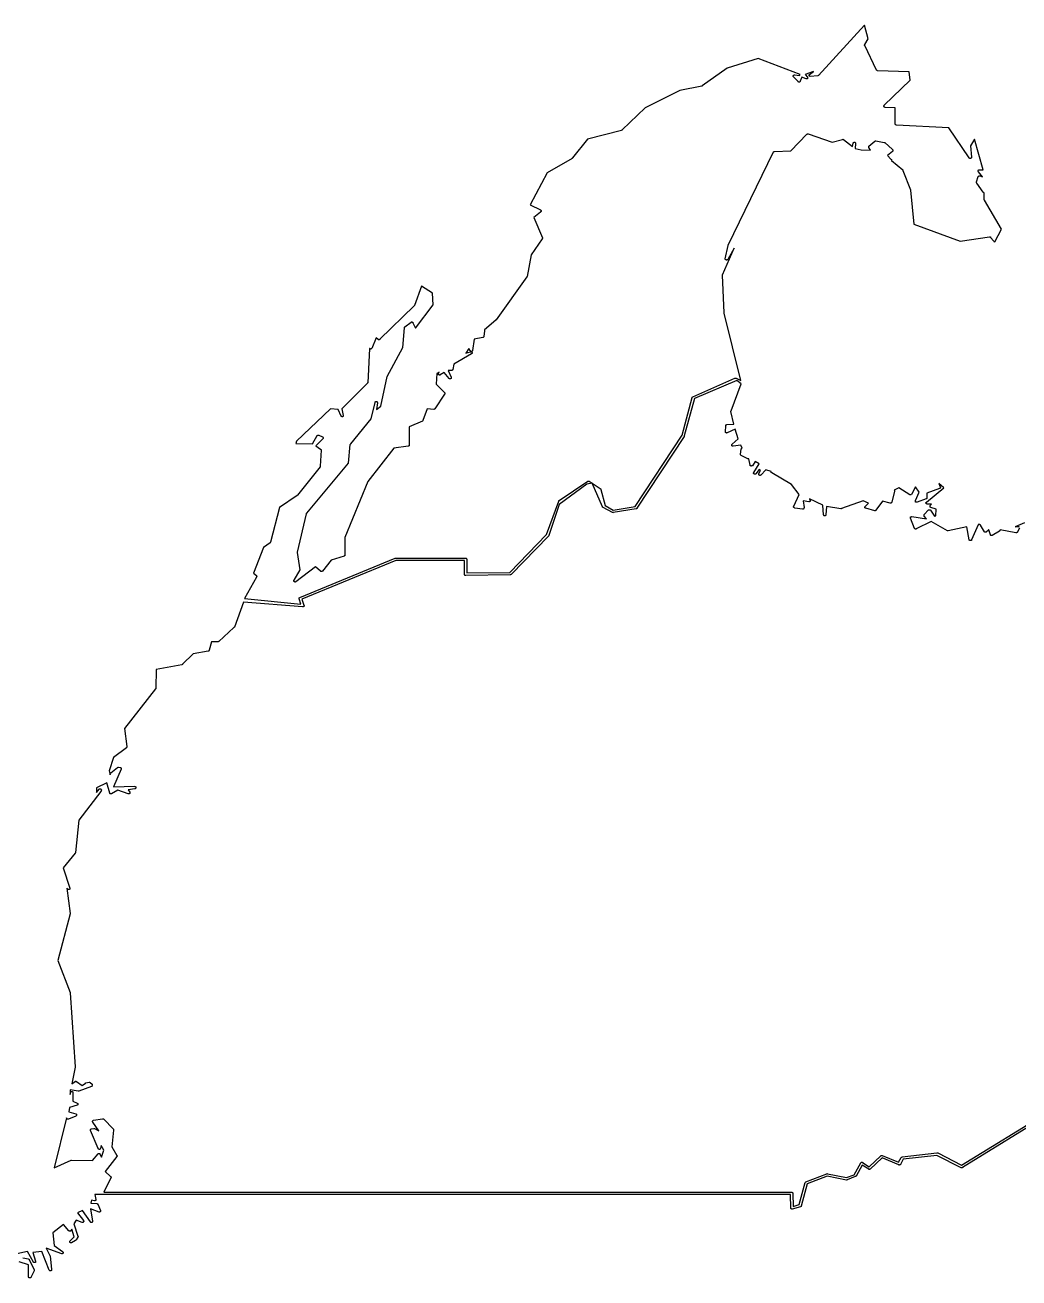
# Model space of a CAD drawing. Header units: metres. Extents: x 12 to 388, y 12 to 220.
# Drawn here: x 68.6 to 110.1, y 73.8 to 126.1 of the extents above; entities that cross this region are included whole.
import ezdxf

# ---------------------------------------------------------------- set-up
doc = ezdxf.new("R2010")
doc.units = ezdxf.units.M

msp = doc.modelspace()

# ---------------------------------------------------------------- linework, layer by layer
msp.add_lwpolyline([(86.29, 111.3), (86.29, 111.31), (86.08, 111.56), (85.92, 111.46), (85.91, 111.45), (85.9, 111.45), (85.89, 111.45), (85.88, 111.45), (85.87, 111.45), (85.87, 111.46), (85.86, 111.46), (85.86, 111.47), (85.85, 111.47), (85.85, 111.48), (85.85, 111.49), (85.84, 111.5), (85.84, 111.51), (85.85, 111.51), (85.85, 111.52), (85.85, 111.53), (85.87, 111.57), (85.78, 111.52), (85.75, 111.07), (86.1, 110.72), (86.11, 110.71), (86.11, 110.7), (86.11, 110.69), (86.11, 110.68), (86.11, 110.67), (86.11, 110.66), (86.1, 110.66), (85.69, 110.04), (85.68, 110.03), (85.67, 110.03), (85.67, 110.02), (85.66, 110.02), (85.65, 110.02), (85.37, 110.05), (85.19, 109.56), (85.19, 109.55), (85.19, 109.54), (85.18, 109.54), (85.18, 109.53), (85.17, 109.53), (84.62, 109.29), (84.62, 108.53), (84.62, 108.52), (84.62, 108.51), (84.62, 108.5), (84.61, 108.5), (84.61, 108.49), (84.6, 108.49), (84.59, 108.48), (84.58, 108.48), (83.98, 108.4), (82.89, 107.01), (81.94, 104.67), (81.93, 103.94), (81.93, 103.93), (81.93, 103.92), (81.93, 103.91), (81.92, 103.91), (81.92, 103.9), (81.91, 103.9), (81.91, 103.89), (81.9, 103.89), (81.36, 103.72), (81, 103.26), (80.99, 103.26), (80.99, 103.25), (80.98, 103.25), (80.97, 103.25), (80.96, 103.25), (80.95, 103.25), (80.94, 103.25), (80.93, 103.25), (80.92, 103.26), (80.71, 103.44), (79.89, 102.82), (79.88, 102.82), (79.87, 102.82), (79.87, 102.81), (79.86, 102.81), (79.85, 102.81), (79.85, 102.82), (79.84, 102.82), (79.83, 102.82), (79.82, 102.83), (79.82, 102.84), (79.81, 102.84), (79.81, 102.85), (79.81, 102.86), (79.81, 102.87), (79.81, 102.88), (79.81, 102.89), (79.82, 102.89), (80.07, 103.32), (79.96, 104.05), (79.96, 104.06), (80.33, 105.66), (80.33, 105.67), (80.33, 105.68), (80.34, 105.68), (82.09, 107.77), (82.16, 108.55), (82.17, 108.55), (82.17, 108.56), (82.17, 108.57), (82.18, 108.58), (83.03, 109.62), (83.2, 110.31), (83.2, 110.32), (83.2, 110.33), (83.21, 110.33), (83.21, 110.34), (83.22, 110.34), (83.22, 110.35), (83.23, 110.35), (83.24, 110.35), (83.25, 110.35), (83.26, 110.35), (83.27, 110.35), (83.28, 110.34), (83.29, 110.33), (83.29, 110.32), (83.3, 110.31), (83.3, 110.3), (83.3, 110.29), (83.25, 110.01), (83.44, 110.16), (83.7, 111.39), (83.7, 111.4), (84.35, 112.6), (84.42, 113.43), (84.42, 113.44), (84.43, 113.44), (84.43, 113.45), (84.43, 113.46), (84.44, 113.46), (84.44, 113.47), (84.7, 113.66), (84.71, 113.66), (84.72, 113.67), (84.73, 113.67), (84.74, 113.67), (84.75, 113.67), (84.75, 113.66), (84.76, 113.66), (84.77, 113.66), (84.77, 113.65), (84.78, 113.65), (84.78, 113.64), (84.88, 113.41), (85.62, 114.38), (85.59, 114.87), (85.14, 115.17), (84.84, 114.36), (84.83, 114.36), (84.83, 114.35), (84.83, 114.34), (83.39, 112.95), (83.39, 112.94), (83.38, 112.94), (83.38, 112.93), (83.37, 112.93), (83.36, 112.93), (83.35, 112.93), (83.34, 112.93), (83.33, 112.94), (83.24, 113.01), (83.06, 112.57), (83.05, 112.57), (83.05, 112.56), (83.04, 112.55), (83.03, 112.55), (83.02, 112.54), (83.01, 112.54), (83, 112.54), (83, 112.55), (82.99, 112.55), (82.98, 112.55), (82.98, 112.56), (82.97, 112.56), (82.89, 111.13), (82.88, 111.13), (82.88, 111.12), (82.88, 111.11), (82.87, 111.11), (82.87, 111.1), (81.81, 110.05), (81.87, 109.77), (81.88, 109.77), (81.88, 109.76), (81.87, 109.75), (81.87, 109.74), (81.87, 109.73), (81.86, 109.73), (81.86, 109.72), (81.85, 109.72), (81.84, 109.71), (81.83, 109.71), (81.82, 109.71), (81.81, 109.71), (81.81, 109.72), (81.8, 109.72), (81.79, 109.72), (81.79, 109.73), (81.78, 109.73), (81.78, 109.74), (81.66, 110.01), (81.33, 110.04), (79.91, 108.69), (79.89, 108.6), (80.58, 108.58), (80.78, 108.93), (80.79, 108.93), (80.79, 108.94), (80.8, 108.94), (80.8, 108.95), (80.81, 108.95), (80.82, 108.95), (80.83, 108.95), (80.84, 108.95), (80.85, 108.95), (81, 108.87), (81.01, 108.87), (81.02, 108.87), (81.02, 108.86), (81.02, 108.85), (81.03, 108.85), (81.03, 108.84), (81.03, 108.83), (81.03, 108.82), (81.03, 108.81), (81.03, 108.8), (81.02, 108.8), (81.02, 108.79), (80.72, 108.5), (80.92, 108.36), (80.93, 108.35), (80.94, 108.34), (80.94, 108.33), (80.94, 108.32), (80.91, 107.65), (80.91, 107.64), (80.91, 107.63), (80.9, 107.62), (79.96, 106.44), (79.95, 106.43), (79.2, 105.92), (78.83, 104.48), (78.83, 104.47), (78.82, 104.47), (78.82, 104.46), (78.81, 104.45), (78.54, 104.25), (78.12, 103.18), (78.24, 103.08), (78.25, 103.07), (78.25, 103.06), (78.25, 103.05), (78.26, 103.05), (78.26, 103.04), (78.25, 103.03), (78.25, 103.02), (77.75, 102.12), (80.1, 101.88), (80.03, 102.11), (80.03, 102.12), (80.02, 102.12), (80.02, 102.13), (80.03, 102.13), (80.03, 102.14), (80.03, 102.15), (80.04, 102.15), (80.04, 102.16), (80.05, 102.16), (80.05, 102.17), (80.06, 102.17), (84.04, 103.81), (84.05, 103.81), (84.06, 103.81), (86.98, 103.81), (86.99, 103.81), (87, 103.81), (87.01, 103.8), (87.02, 103.79), (87.02, 103.78), (87.02, 103.77), (87.03, 103.77), (87.03, 103.76), (87.03, 103.19), (88.82, 103.21), (90.36, 104.79), (90.87, 106.19), (90.87, 106.2), (90.87, 106.21), (90.88, 106.21), (90.89, 106.22), (92.08, 107.03), (92.09, 107.03), (92.1, 107.03), (92.11, 107.03), (92.12, 107.03), (92.13, 107.03), (92.14, 107.03), (92.26, 106.94), (92.6, 106.71), (92.61, 106.71), (92.61, 106.7), (92.61, 106.69), (92.62, 106.69), (92.62, 106.68), (92.8, 106), (93.14, 105.81), (94.06, 105.96), (96.02, 108.94), (96.44, 110.52), (96.44, 110.53), (96.45, 110.53), (96.45, 110.54), (96.46, 110.54), (96.46, 110.55), (96.47, 110.55), (98.22, 111.32), (98.23, 111.32), (98.24, 111.32), (98.25, 111.32), (98.26, 111.32), (98.27, 111.32), (98.47, 111.22), (97.78, 114.04), (97.78, 114.05), (97.71, 115.62), (97.71, 115.63), (97.71, 115.64), (98.19, 116.75), (97.92, 116.28), (97.91, 116.27), (97.9, 116.26), (97.89, 116.26), (97.88, 116.25), (97.87, 116.25), (97.86, 116.25), (97.86, 116.26), (97.85, 116.26), (97.84, 116.26), (97.84, 116.27), (97.83, 116.27), (97.83, 116.28), (97.83, 116.29), (97.82, 116.29), (97.82, 116.3), (97.82, 116.31), (97.94, 116.87), (97.94, 116.88), (99.83, 120.77), (99.84, 120.77), (99.84, 120.78), (99.85, 120.79), (99.86, 120.79), (99.87, 120.79), (99.88, 120.79), (100.56, 120.82), (101.23, 121.52), (101.24, 121.52), (101.25, 121.53), (101.26, 121.53), (101.27, 121.53), (101.28, 121.53), (102.29, 121.18), (102.72, 121.29), (102.73, 121.3), (102.74, 121.29), (102.75, 121.29), (102.76, 121.29), (103.13, 121), (103.16, 121.14), (103.16, 121.15), (103.17, 121.15), (103.17, 121.16), (103.18, 121.17), (103.19, 121.17), (103.19, 121.18), (103.2, 121.18), (103.21, 121.18), (103.22, 121.18), (103.23, 121.18), (103.24, 121.17), (103.25, 121.16), (103.26, 121.15), (103.26, 121.14), (103.26, 121.13), (103.26, 121.12), (103.24, 120.92), (103.5, 120.86), (103.88, 120.84), (103.81, 120.95), (103.81, 120.96), (103.81, 120.97), (103.81, 120.98), (103.81, 120.99), (103.81, 121), (103.82, 121.01), (104.07, 121.22), (104.08, 121.22), (104.08, 121.23), (104.09, 121.23), (104.1, 121.23), (104.11, 121.23), (104.46, 121.17), (104.47, 121.17), (104.47, 121.16), (104.48, 121.16), (104.8, 120.87), (104.81, 120.86), (104.81, 120.85), (104.81, 120.84), (104.82, 120.84), (104.82, 120.83), (104.81, 120.82), (104.81, 120.81), (104.8, 120.8), (104.8, 120.79), (104.6, 120.62), (104.74, 120.47), (104.75, 120.47), (104.75, 120.46), (104.76, 120.45), (104.76, 120.44), (104.76, 120.43), (104.76, 120.42), (105.23, 120.02), (105.23, 120.01), (105.24, 120.01), (105.24, 120), (105.55, 119.19), (105.55, 119.18), (105.7, 117.75), (107.63, 117.04), (108.86, 117.22), (108.87, 117.22), (108.88, 117.22), (108.89, 117.22), (108.89, 117.21), (108.9, 117.21), (108.9, 117.2), (109.03, 117.04), (109.03, 117.03), (109.04, 117.03), (109.08, 117.02), (109.35, 117.54), (108.64, 118.76), (108.63, 118.77), (108.63, 118.78), (108.63, 119.07), (108.62, 119.07), (108.61, 119.07), (108.6, 119.08), (108.59, 119.09), (108.32, 119.47), (108.32, 119.48), (108.31, 119.48), (108.31, 119.49), (108.31, 119.5), (108.31, 119.51), (108.31, 119.52), (108.38, 119.74), (108.39, 119.74), (108.39, 119.75), (108.4, 119.76), (108.41, 119.76), (108.41, 119.77), (108.42, 119.77), (108.43, 119.77), (108.44, 119.77), (108.45, 119.77), (108.56, 119.73), (108.39, 119.94), (108.39, 119.95), (108.38, 119.95), (108.38, 119.96), (108.38, 119.97), (108.38, 119.98), (108.38, 119.99), (108.38, 120), (108.39, 120), (108.39, 120.01), (108.4, 120.02), (108.41, 120.02), (108.42, 120.02), (108.43, 120.03), (108.59, 120.02), (108.23, 121.31), (108.06, 121.03), (108.1, 120.55), (108.1, 120.54), (108.1, 120.53), (108.09, 120.52), (108.09, 120.51), (108.08, 120.51), (108.08, 120.5), (108.07, 120.5), (108.06, 120.5), (108.05, 120.5), (108.04, 120.5), (108.03, 120.5), (108.02, 120.5), (108.02, 120.51), (108.01, 120.51), (108.01, 120.52), (107.15, 121.78), (104.97, 121.89), (104.96, 121.89), (104.95, 121.89), (104.94, 121.9), (104.93, 121.91), (104.93, 121.92), (104.92, 121.93), (104.92, 121.94), (104.91, 122.62), (104.49, 122.63), (104.48, 122.63), (104.48, 122.64), (104.47, 122.64), (104.46, 122.64), (104.46, 122.65), (104.45, 122.65), (104.45, 122.66), (104.45, 122.67), (104.44, 122.67), (104.44, 122.68), (104.44, 122.69), (104.45, 122.7), (104.45, 122.71), (104.46, 122.72), (105.54, 123.77), (105.5, 124.11), (104.18, 124.16), (104.17, 124.16), (104.16, 124.17), (104.15, 124.17), (104.15, 124.18), (104.14, 124.18), (104.14, 124.19), (103.65, 125.21), (103.64, 125.22), (103.64, 125.23), (103.64, 125.24), (103.64, 125.25), (103.65, 125.26), (103.78, 125.5), (103.63, 126.07), (101.71, 123.96), (101.7, 123.96), (101.7, 123.95), (101.69, 123.95), (101.68, 123.95), (101.37, 123.92), (101.36, 123.92), (101.35, 123.92), (101.35, 123.93), (101.34, 123.93), (101.33, 123.93), (101.33, 123.94), (101.32, 123.95), (101.32, 123.96), (101.32, 123.97), (101.32, 123.98), (101.32, 123.99), (101.32, 124), (101.33, 124), (101.33, 124.01), (101.34, 124.01), (101.51, 124.13), (101.16, 124.01), (101.25, 123.9), (101.26, 123.9), (101.26, 123.89), (101.26, 123.88), (101.27, 123.87), (101.27, 123.86), (101.26, 123.86), (101.26, 123.85), (101.26, 123.84), (101.25, 123.83), (101.24, 123.83), (101.24, 123.82), (101.23, 123.82), (101.22, 123.82), (101.21, 123.82), (101.2, 123.82), (101.02, 123.89), (100.95, 123.72), (100.95, 123.71), (100.94, 123.71), (100.94, 123.7), (100.93, 123.7), (100.92, 123.69), (100.91, 123.69), (100.9, 123.69), (100.89, 123.69), (100.88, 123.69), (100.88, 123.7), (100.87, 123.7), (100.87, 123.71), (100.67, 123.91), (100.67, 123.92), (100.66, 123.92), (100.66, 123.93), (100.66, 123.94), (100.66, 123.95), (100.66, 123.96), (100.67, 123.96), (100.67, 123.97), (100.68, 123.98), (100.69, 123.99), (100.7, 123.99), (100.71, 123.99), (100.72, 123.99), (100.92, 123.97), (100.95, 124.01), (99.2, 124.68), (97.9, 124.27), (96.86, 123.53), (96.85, 123.52), (96.84, 123.52), (95.92, 123.34), (94.48, 122.61), (93.51, 121.69), (93.51, 121.68), (93.5, 121.68), (93.49, 121.68), (93.49, 121.67), (92.07, 121.3), (91.44, 120.52), (91.43, 120.51), (91.42, 120.5), (90.38, 119.9), (89.67, 118.56), (90.1, 118.35), (90.11, 118.35), (90.11, 118.34), (90.12, 118.34), (90.12, 118.33), (90.12, 118.32), (90.13, 118.32), (90.13, 118.31), (90.13, 118.3), (90.13, 118.29), (90.12, 118.28), (90.12, 118.27), (90.11, 118.27), (90.11, 118.26), (89.83, 118.04), (90.19, 117.19), (90.19, 117.18), (90.19, 117.17), (90.19, 117.16), (90.19, 117.15), (90.18, 117.14), (89.72, 116.47), (89.55, 115.57), (89.54, 115.56), (89.54, 115.55), (88.25, 113.76), (88.24, 113.76), (88.24, 113.75), (87.76, 113.34), (87.77, 113.33), (87.77, 113.32), (87.77, 113.31), (87.77, 113.3), (87.74, 113.06), (87.74, 113.05), (87.73, 113.04), (87.73, 113.03), (87.72, 113.03), (87.71, 113.02), (87.7, 113.02), (87.34, 112.95), (87.26, 112.48), (87.26, 112.47), (87.26, 112.46), (87.25, 112.45), (87.24, 112.44), (87.23, 112.44), (87.22, 112.44), (87.21, 112.44), (87.2, 112.44), (87.19, 112.44), (87.19, 112.45), (87.18, 112.45), (87.18, 112.46), (87.17, 112.46), (87.11, 112.57), (86.98, 112.37), (87.18, 112.43), (87.19, 112.43), (87.2, 112.43), (87.21, 112.43), (87.22, 112.43), (87.22, 112.42), (87.23, 112.42), (87.24, 112.41), (87.24, 112.4), (87.25, 112.39), (87.25, 112.38), (87.25, 112.37), (87.24, 112.37), (87.24, 112.36), (87.24, 112.35), (87.23, 112.35), (87.23, 112.34), (87.22, 112.34), (86.48, 111.91), (86.45, 111.69), (86.44, 111.68), (86.44, 111.67), (86.43, 111.66), (86.42, 111.66), (86.42, 111.65), (86.41, 111.65), (86.4, 111.65), (86.25, 111.65), (86.37, 111.36), (86.37, 111.35), (86.37, 111.34), (86.37, 111.33), (86.37, 111.32), (86.37, 111.31), (86.36, 111.31), (86.36, 111.3), (86.35, 111.3), (86.34, 111.29), (86.33, 111.29), (86.32, 111.29), (86.31, 111.29), (86.3, 111.3), (86.29, 111.3)], close=True)
for points in [[(110.1, 105.06), (110.01, 104.88), (110, 104.88), (110, 104.87), (109.99, 104.87), (109.99, 104.86), (109.98, 104.86), (109.97, 104.86), (109.96, 104.86), (109.95, 104.86), (109.3, 104.99), (109.3, 104.98), (109.29, 104.97), (109.29, 104.96), (109.28, 104.95), (109.27, 104.94), (108.97, 104.76), (108.97, 104.75), (108.96, 104.75), (108.95, 104.75), (108.94, 104.75), (108.93, 104.75), (108.92, 104.75), (108.92, 104.76), (108.91, 104.76), (108.9, 104.77), (108.9, 104.78), (108.82, 104.99), (108.81, 104.99), (108.81, 104.98), (108.72, 104.9), (108.71, 104.9), (108.71, 104.89), (108.7, 104.89), (108.69, 104.89), (108.68, 104.89), (108.67, 104.89), (108.66, 104.9), (108.65, 104.9), (108.65, 104.91), (108.64, 104.91), (108.48, 105.19), (108.44, 105.21), (108.38, 105.22), (108.38, 105.21), (108.38, 105.2), (108.1, 104.57), (108.1, 104.56), (108.1, 104.55), (108.09, 104.55), (108.08, 104.54), (108.07, 104.54), (108.06, 104.54), (108.05, 104.54), (108.04, 104.54), (108.03, 104.54), (108.03, 104.55), (108.02, 104.55), (108.02, 104.56), (108.01, 104.56), (108.01, 104.57), (108.01, 104.58), (107.91, 105.11), (107.13, 104.95), (107.12, 104.95), (107.11, 104.95), (107.1, 104.95), (106.42, 105.34), (105.79, 105.03), (105.79, 105.02), (105.78, 105.02), (105.77, 105.02), (105.76, 105.02), (105.75, 105.02), (105.75, 105.03), (105.74, 105.03), (105.73, 105.03), (105.73, 105.04), (105.72, 105.05), (105.56, 105.48), (105.55, 105.48), (105.55, 105.49), (105.55, 105.5), (105.55, 105.51), (105.56, 105.51), (105.56, 105.52), (105.56, 105.53), (105.57, 105.53), (105.57, 105.54), (105.58, 105.54), (105.59, 105.54), (105.59, 105.55), (105.6, 105.55), (105.61, 105.55), (106.22, 105.45), (106.13, 105.56), (106.12, 105.57), (106.12, 105.58), (106.12, 105.59), (106.12, 105.6), (106.12, 105.61), (106.12, 105.62), (106.13, 105.62), (106.13, 105.63), (106.31, 105.82), (106.32, 105.82), (106.33, 105.82), (106.33, 105.83), (106.34, 105.83), (106.35, 105.83), (106.36, 105.83), (106.37, 105.83), (106.37, 105.82), (106.38, 105.82), (106.39, 105.82), (106.39, 105.81), (106.56, 105.56), (106.61, 105.58), (106.63, 105.86), (106.4, 105.93), (106.39, 105.93), (106.39, 105.94), (106.38, 105.94), (106.38, 105.95), (106.37, 105.95), (106.37, 105.96), (106.37, 105.97), (106.37, 105.98), (106.37, 105.99), (106.37, 106), (106.38, 106), (106.38, 106.01), (106.43, 106.06), (106.25, 106.06), (106.24, 106.06), (106.24, 106.07), (106.23, 106.07), (106.22, 106.08), (106.21, 106.09), (106.21, 106.1), (106.2, 106.1), (106.2, 106.11), (106.2, 106.12), (106.21, 106.13), (106.21, 106.14), (106.22, 106.15), (106.95, 106.75), (106.74, 106.92), (106.8, 106.79), (106.8, 106.78), (106.81, 106.77), (106.81, 106.76), (106.8, 106.75), (106.8, 106.74), (106.79, 106.73), (106.78, 106.72), (106.77, 106.72), (106.24, 106.52), (106.24, 106.33), (106.24, 106.32), (106.24, 106.31), (106.23, 106.31), (106.23, 106.3), (106.22, 106.29), (106.21, 106.29), (105.83, 106.14), (105.82, 106.14), (105.81, 106.14), (105.8, 106.14), (105.79, 106.14), (105.79, 106.15), (105.78, 106.15), (105.77, 106.15), (105.77, 106.16), (105.77, 106.17), (105.76, 106.17), (105.76, 106.18), (105.76, 106.19), (105.76, 106.2), (105.76, 106.21), (105.92, 106.57), (105.77, 106.78), (105.59, 106.47), (105.58, 106.46), (105.57, 106.45), (105.56, 106.45), (105.55, 106.45), (105.54, 106.45), (105.53, 106.45), (105.52, 106.45), (105.07, 106.75), (104.87, 106.65), (104.88, 106.64), (104.88, 106.63), (104.89, 106.63), (104.89, 106.62), (104.89, 106.61), (104.89, 106.6), (104.77, 106.14), (104.76, 106.13), (104.76, 106.12), (104.75, 106.12), (104.75, 106.11), (104.74, 106.11), (104.74, 106.1), (104.73, 106.1), (104.72, 106.1), (104.71, 106.1), (104.7, 106.1), (104.39, 106.19), (104.11, 105.81), (104.1, 105.8), (104.09, 105.8), (104.09, 105.79), (104.08, 105.79), (104.07, 105.79), (104.06, 105.79), (103.69, 105.89), (103.68, 105.89), (103.67, 105.89), (103.67, 105.9), (103.66, 105.9), (103.66, 105.91), (103.65, 105.91), (103.65, 105.92), (103.65, 105.93), (103.65, 105.94), (103.65, 105.95), (103.66, 105.96), (103.66, 105.97), (103.8, 106.11), (103.58, 106.2), (102.67, 105.88), (102.67, 105.87), (102.66, 105.87), (102.65, 105.87), (102.05, 105.96), (102.02, 105.62), (102.02, 105.61), (102.02, 105.6), (102.01, 105.6), (102.01, 105.59), (102, 105.59), (102, 105.58), (101.99, 105.58), (101.98, 105.58), (101.97, 105.58), (101.96, 105.58), (101.95, 105.58), (101.94, 105.59), (101.93, 105.6), (101.93, 105.61), (101.93, 105.62), (101.92, 105.62), (101.9, 106.02), (101.34, 106.28), (101.36, 106.22), (101.36, 106.21), (101.36, 106.2), (101.36, 106.19), (101.36, 106.18), (101.35, 106.18), (101.35, 106.17), (101.34, 106.17), (101.34, 106.16), (101.33, 106.16), (101.32, 106.16), (101.31, 106.16), (101.07, 106.2), (101.11, 105.92), (101.11, 105.91), (101.1, 105.9), (101.1, 105.89), (101.1, 105.88), (101.09, 105.88), (101.09, 105.87), (101.08, 105.87), (101.08, 105.86), (101.07, 105.86), (101.06, 105.86), (101.05, 105.86), (100.72, 105.9), (100.71, 105.91), (100.7, 105.91), (100.69, 105.91), (100.69, 105.92), (100.68, 105.92), (100.68, 105.93), (100.68, 105.94), (100.67, 105.94), (100.67, 105.95), (100.67, 105.96), (100.67, 105.97), (100.68, 105.97), (100.68, 105.98), (100.91, 106.47), (100.58, 106.89), (99.76, 107.37), (99.75, 107.37), (99.75, 107.38), (99.74, 107.38), (99.74, 107.39), (99.74, 107.4), (99.73, 107.41), (99.73, 107.42), (99.73, 107.43), (99.51, 107.5), (99.31, 107.28), (99.3, 107.27), (99.29, 107.27), (99.28, 107.26), (99.27, 107.26), (99.26, 107.26), (99.25, 107.27), (99.24, 107.27), (99.23, 107.28), (99.22, 107.29), (99.22, 107.3), (99.22, 107.31), (99.22, 107.32), (99.22, 107.33), (99.29, 107.48), (99.26, 107.5), (99.24, 107.51), (99.09, 107.33), (99.09, 107.32), (99.08, 107.32), (99.08, 107.31), (99.07, 107.31), (99.06, 107.31), (99.05, 107.31), (99.04, 107.31), (99.03, 107.31), (99.03, 107.32), (99.02, 107.32), (99.02, 107.33), (99.01, 107.33), (99.01, 107.34), (99, 107.35), (99, 107.36), (99, 107.37), (99.01, 107.37), (99.01, 107.38), (99.01, 107.39), (99.24, 107.75), (99.07, 107.85), (98.95, 107.67), (98.94, 107.67), (98.94, 107.66), (98.93, 107.66), (98.92, 107.66), (98.92, 107.65), (98.91, 107.65), (98.9, 107.65), (98.89, 107.65), (98.89, 107.66), (98.88, 107.66), (98.87, 107.66), (98.87, 107.67), (98.86, 107.67), (98.86, 107.68), (98.86, 107.69), (98.8, 107.95), (98.79, 107.95), (98.78, 107.95), (98.77, 107.95), (98.76, 107.95), (98.48, 108.1), (98.47, 108.11), (98.46, 108.12), (98.46, 108.13), (98.46, 108.14), (98.46, 108.15), (98.48, 108.36), (98.49, 108.37), (98.49, 108.38), (98.5, 108.39), (98.51, 108.39), (98.51, 108.4), (98.52, 108.4), (98.47, 108.53), (98.15, 108.48), (98.14, 108.48), (98.13, 108.48), (98.12, 108.49), (98.11, 108.49), (98.11, 108.5), (98.1, 108.5), (98.1, 108.51), (98.1, 108.52), (98.09, 108.53), (98.1, 108.54), (98.1, 108.55), (98.1, 108.56), (98.11, 108.57), (98.36, 108.79), (98.23, 109.2), (97.9, 109.04), (97.89, 109.04), (97.89, 109.03), (97.88, 109.03), (97.87, 109.03), (97.87, 109.04), (97.86, 109.04), (97.85, 109.04), (97.85, 109.05), (97.84, 109.05), (97.84, 109.06), (97.83, 109.06), (97.83, 109.07), (97.83, 109.08), (97.83, 109.09), (97.84, 109.34), (97.85, 109.35), (97.85, 109.36), (97.85, 109.37), (97.86, 109.38), (97.87, 109.38), (97.87, 109.39), (97.88, 109.39), (97.89, 109.39), (98.18, 109.41), (98.05, 109.93), (98.05, 109.94), (98.05, 109.95), (98.06, 109.96), (98.49, 111.09), (98.3, 111.23), (96.53, 110.47), (96.11, 108.91), (96.11, 108.9), (96.1, 108.89), (94.13, 105.89), (94.13, 105.88), (94.12, 105.88), (94.12, 105.87), (94.11, 105.87), (94.1, 105.87), (93.14, 105.71), (93.13, 105.7), (93.13, 105.71), (93.12, 105.71), (93.11, 105.71), (92.72, 105.93), (92.71, 105.93), (92.71, 105.94), (92.7, 105.94), (92.7, 105.95), (92.26, 106.94), (92.04, 106.9), (90.88, 106.05), (90.45, 104.75), (90.45, 104.74), (90.44, 104.73), (88.88, 103.13), (88.87, 103.12), (88.86, 103.12), (88.86, 103.11), (88.85, 103.11), (88.84, 103.11), (86.98, 103.08), (86.97, 103.09), (86.96, 103.09), (86.95, 103.09), (86.94, 103.1), (86.93, 103.11), (86.93, 103.12), (86.93, 103.13), (86.93, 103.71), (84.07, 103.71), (80.14, 102.09), (80.22, 101.84), (80.23, 101.83), (80.23, 101.82), (80.23, 101.81), (80.22, 101.8), (80.22, 101.79), (80.21, 101.79), (80.21, 101.78), (80.2, 101.78), (80.19, 101.77), (80.18, 101.77), (80.17, 101.77), (77.7, 101.97), (77.32, 100.93), (77.31, 100.92), (77.31, 100.91), (77.3, 100.91), (76.67, 100.33), (76.66, 100.33), (76.66, 100.32), (76.65, 100.32), (76.64, 100.32), (76.63, 100.32), (76.36, 100.32), (76.27, 99.96), (76.27, 99.95), (76.26, 99.95), (76.26, 99.94), (76.25, 99.93), (76.24, 99.93), (76.24, 99.92), (76.23, 99.92), (75.6, 99.81), (75.16, 99.38), (75.15, 99.37), (75.14, 99.37), (75.14, 99.36), (75.13, 99.36), (74.05, 99.16), (74.04, 98.38), (74.04, 98.37), (74.04, 98.36), (74.04, 98.35), (74.03, 98.35), (72.73, 96.69), (72.83, 95.94), (72.83, 95.93), (72.83, 95.92), (72.83, 95.91), (72.82, 95.9), (72.82, 95.89), (72.81, 95.89), (72.27, 95.49), (72.09, 94.92), (72.13, 94.76), (72.14, 94.82), (72.14, 94.83), (72.14, 94.84), (72.15, 94.84), (72.15, 94.85), (72.16, 94.85), (72.44, 95.07), (72.45, 95.07), (72.46, 95.08), (72.47, 95.08), (72.48, 95.08), (72.55, 95.07), (72.56, 95.06), (72.57, 95.06), (72.58, 95.06), (72.58, 95.05), (72.59, 95.04), (72.59, 95.03), (72.59, 95.02), (72.59, 95.01), (72.59, 95), (72.27, 94.26), (73.16, 94.28), (73.17, 94.28), (73.17, 94.27), (73.18, 94.27), (73.19, 94.27), (73.19, 94.26), (73.2, 94.26), (73.2, 94.25), (73.2, 94.24), (73.21, 94.24), (73.21, 94.23), (73.21, 94.22), (73.21, 94.21), (73.2, 94.21), (73.2, 94.2), (73.19, 94.19), (73.18, 94.18), (73.17, 94.18), (73.16, 94.18), (72.89, 94.14), (72.95, 94.04), (72.96, 94.03), (72.96, 94.02), (72.96, 94.01), (72.96, 94), (72.95, 94), (72.95, 93.99), (72.95, 93.98), (72.94, 93.98), (72.94, 93.97), (72.93, 93.97), (72.92, 93.97), (72.91, 93.97), (72.9, 93.97), (72.89, 93.97), (72.45, 94.12), (72.19, 93.96), (72.18, 93.96), (72.17, 93.96), (72.16, 93.96), (72.15, 93.96), (72.14, 93.96), (72.13, 93.97), (72.12, 93.98), (72.12, 93.99), (71.99, 94.43), (71.56, 94.21), (71.57, 94.02), (71.67, 94.16), (71.68, 94.16), (71.68, 94.17), (71.69, 94.17), (71.7, 94.17), (71.71, 94.18), (71.72, 94.18), (71.73, 94.18), (71.73, 94.17), (71.74, 94.17), (71.75, 94.16), (71.76, 94.15), (71.76, 94.14), (71.77, 94.13), (71.77, 94.12), (71.76, 94.12), (71.76, 94.08), (71.75, 94.07), (71.75, 94.06), (70.82, 92.86), (70.69, 91.52), (70.69, 91.51), (70.69, 91.5), (70.68, 91.5), (70.68, 91.49), (70.17, 90.88), (70.45, 90.03), (70.45, 90.02), (70.45, 90.01), (70.45, 90), (70.45, 89.99), (70.44, 89.98), (70.43, 89.97), (70.42, 89.97), (70.41, 89.97), (70.4, 89.97), (70.39, 89.97), (70.38, 89.97), (70.37, 89.97), (70.37, 89.98), (70.32, 90.02), (70.47, 88.97), (70.47, 88.96), (70.47, 88.95), (69.95, 87), (70.46, 85.67), (70.46, 85.66), (70.47, 85.65), (70.67, 82.56), (70.67, 82.55), (70.54, 81.85), (70.67, 81.96), (70.68, 81.97), (70.69, 81.97), (70.7, 81.97), (70.71, 81.97), (70.72, 81.97), (70.72, 81.96), (70.73, 81.96), (70.97, 81.78), (71.1, 81.89), (71.11, 81.89), (71.11, 81.9), (71.12, 81.9), (71.26, 81.92), (71.27, 81.92), (71.28, 81.92), (71.29, 81.92), (71.29, 81.91), (71.3, 81.91), (71.38, 81.84), (71.38, 81.83), (71.39, 81.83), (71.39, 81.82), (71.39, 81.81), (71.4, 81.8), (71.39, 81.79), (71.39, 81.78), (71.39, 81.77), (71.38, 81.77), (71.38, 81.76), (71.37, 81.76), (71.37, 81.75), (71.36, 81.75), (70.83, 81.55), (70.82, 81.55), (70.81, 81.55), (70.8, 81.55), (70.46, 81.6), (70.46, 81.41), (70.48, 81.5), (70.49, 81.5), (70.49, 81.51), (70.5, 81.52), (70.51, 81.53), (70.52, 81.53), (70.53, 81.53), (70.54, 81.53), (70.55, 81.53), (70.56, 81.53), (70.56, 81.52), (70.57, 81.52), (70.57, 81.51), (70.58, 81.51), (70.58, 81.5), (70.58, 81.49), (70.58, 81.48), (70.58, 81.13), (70.76, 81.05), (70.77, 81.05), (70.77, 81.04), (70.78, 81.03), (70.78, 81.02), (70.79, 81.01), (70.79, 81), (70.78, 81), (70.78, 80.99), (70.78, 80.98), (70.77, 80.98), (70.77, 80.97), (70.76, 80.97), (70.76, 80.96), (70.75, 80.96), (70.44, 80.87), (70.41, 80.69), (70.7, 80.61), (70.71, 80.6), (70.72, 80.6), (70.72, 80.59), (70.73, 80.59), (70.73, 80.58), (70.73, 80.57), (70.73, 80.56), (70.73, 80.55), (70.73, 80.54), (70.73, 80.53), (70.72, 80.53), (70.72, 80.52), (70.71, 80.52), (70.7, 80.51), (70.39, 80.38), (70.38, 80.38), (70.37, 80.38), (70.36, 80.38), (70.35, 80.38), (70.34, 80.38), (70.34, 80.39), (70.33, 80.39), (70.33, 80.4), (70.32, 80.4), (70.32, 80.41), (70.31, 80.44), (69.8, 78.35), (70.5, 78.67), (70.51, 78.67), (70.52, 78.67), (71.4, 78.65), (71.63, 78.93), (71.63, 78.94), (71.64, 78.94), (71.64, 78.95), (71.65, 78.95), (71.66, 78.95), (71.67, 78.95), (71.68, 78.95), (71.69, 78.95), (71.69, 78.94), (71.7, 78.94), (71.7, 78.93), (71.71, 78.93), (71.71, 78.92), (71.77, 78.8), (71.87, 79.08), (71.76, 79.28), (71.73, 79.16), (71.73, 79.15), (71.72, 79.14), (71.72, 79.13), (71.71, 79.13), (71.7, 79.13), (71.7, 79.12), (71.69, 79.12), (71.68, 79.12), (71.67, 79.12), (71.66, 79.13), (71.65, 79.13), (71.65, 79.14), (71.64, 79.14), (71.64, 79.15), (71.32, 79.91), (71.32, 79.92), (71.32, 79.93), (71.32, 79.94), (71.32, 79.95), (71.33, 79.96), (71.34, 79.97), (71.35, 79.97), (71.45, 79.99), (71.46, 79.99), (71.47, 79.99), (71.48, 79.99), (71.66, 79.89), (71.41, 80.26), (71.4, 80.27), (71.4, 80.28), (71.4, 80.29), (71.4, 80.3), (71.41, 80.31), (71.41, 80.32), (71.42, 80.32), (71.42, 80.33), (71.43, 80.33), (71.44, 80.34), (71.81, 80.4), (71.82, 80.4), (71.83, 80.4), (71.84, 80.4), (71.85, 80.4), (71.85, 80.4), (71.85, 80.39), (71.86, 80.39), (72.27, 79.96), (72.28, 79.95), (72.28, 79.94), (72.28, 79.93), (72.28, 79.92), (72.21, 79.23), (72.42, 78.87), (72.43, 78.86), (72.43, 78.85), (72.43, 78.84), (72.42, 78.83), (72.42, 78.82), (71.93, 78.2), (72.15, 77.99), (72.16, 77.98), (72.16, 77.97), (72.17, 77.97), (72.17, 77.96), (72.17, 77.95), (72.17, 77.94), (72.16, 77.93), (71.87, 77.33), (100.59, 77.33), (100.6, 77.33), (100.61, 77.33), (100.62, 77.33), (100.62, 77.32), (100.63, 77.32), (100.63, 77.31), (100.64, 77.31), (100.64, 77.3), (100.64, 77.29), (100.64, 77.28), (100.66, 76.73), (100.9, 76.81), (101.15, 77.73), (101.16, 77.73), (101.16, 77.74), (101.17, 77.75), (101.18, 77.76), (102.06, 78.1), (102.07, 78.11), (102.08, 78.11), (102.09, 78.1), (102.88, 77.94), (103.2, 78.06), (103.48, 78.56), (103.49, 78.57), (103.5, 78.57), (103.5, 78.58), (103.51, 78.58), (103.52, 78.58), (103.53, 78.58), (103.54, 78.58), (103.55, 78.58), (103.55, 78.57), (103.83, 78.39), (104.32, 78.85), (104.33, 78.86), (104.34, 78.86), (104.35, 78.86), (104.36, 78.86), (104.37, 78.86), (105.06, 78.58), (105.17, 78.78), (105.18, 78.79), (105.19, 78.8), (105.2, 78.8), (105.21, 78.8), (105.21, 78.81), (106.66, 78.97), (106.67, 78.97), (106.68, 78.97), (106.69, 78.97), (107.69, 78.46), (111.31, 80.69)], [(110.31, 105.29), (109.93, 105.12), (110.05, 105.13), (110.06, 105.13), (110.07, 105.13), (110.08, 105.13), (110.08, 105.12), (110.09, 105.12)], [(111.38, 80.62), (107.72, 78.36), (107.72, 78.35), (107.71, 78.35), (107.7, 78.35), (107.69, 78.35), (107.68, 78.35), (107.67, 78.35), (106.66, 78.87), (105.25, 78.71), (105.13, 78.49), (105.13, 78.48), (105.12, 78.48), (105.12, 78.47), (105.11, 78.47), (105.1, 78.47), (105.1, 78.46), (105.09, 78.46), (105.08, 78.46), (105.07, 78.46), (105.07, 78.47), (104.37, 78.76), (103.87, 78.29), (103.86, 78.29), (103.85, 78.28), (103.84, 78.28), (103.83, 78.28), (103.82, 78.28), (103.81, 78.29), (103.54, 78.46), (103.28, 78), (103.27, 78), (103.27, 77.99), (103.26, 77.98), (103.25, 77.98), (102.91, 77.85), (102.9, 77.84), (102.89, 77.84), (102.88, 77.84), (102.08, 78), (101.24, 77.68), (100.99, 76.75), (100.99, 76.74), (100.98, 76.73), (100.97, 76.72), (100.96, 76.72), (100.62, 76.62), (100.61, 76.62), (100.6, 76.62), (100.59, 76.62), (100.58, 76.62), (100.58, 76.63), (100.57, 76.63), (100.57, 76.64), (100.56, 76.65), (100.56, 76.66), (100.54, 77.23), (71.5, 77.23), (71.54, 77.03), (71.54, 77.02), (71.54, 77.01), (71.54, 77), (71.53, 77), (71.53, 76.99), (71.52, 76.98), (71.51, 76.98), (71.5, 76.97), (71.49, 76.97), (71.48, 76.97), (71.35, 77), (71.33, 76.87), (71.58, 76.86), (71.59, 76.86), (71.59, 76.85), (71.6, 76.85), (71.61, 76.85), (71.61, 76.84), (71.62, 76.84), (71.62, 76.83), (71.73, 76.57), (71.73, 76.56), (71.73, 76.55), (71.73, 76.54), (71.73, 76.53), (71.73, 76.52), (71.72, 76.52), (71.72, 76.51), (71.71, 76.51), (71.71, 76.5), (71.7, 76.5), (71.69, 76.5), (71.68, 76.5), (71.67, 76.5), (71.32, 76.64), (71.4, 76.12), (71.4, 76.11), (71.4, 76.1), (71.4, 76.09), (71.39, 76.08), (71.38, 76.07), (71.37, 76.07), (71.36, 76.07), (71.36, 76.06), (71.35, 76.06), (71.35, 76.07), (71.34, 76.07), (71.33, 76.07), (71.32, 76.08), (71.31, 76.09), (70.98, 76.57), (70.77, 76.47), (71.02, 76.15), (71.02, 76.14), (71.02, 76.13), (71.03, 76.12), (71.03, 76.11), (71.02, 76.1), (71.02, 76.09), (71.01, 76.08), (71.01, 76.07), (71, 76.07), (70.99, 76.07), (70.98, 76.07), (70.98, 76.06), (70.97, 76.06), (70.97, 76.07), (70.96, 76.07), (70.72, 76.16), (70.62, 76.01), (70.79, 75.49), (70.79, 75.48), (70.8, 75.48), (70.8, 75.47), (70.79, 75.47), (70.79, 75.46), (70.79, 75.45), (70.71, 75.34), (70.71, 75.33), (70.7, 75.33), (70.69, 75.32), (70.52, 75.22), (70.51, 75.22), (70.5, 75.22), (70.49, 75.22), (70.48, 75.22), (70.47, 75.22), (70.46, 75.23), (70.45, 75.24), (70.45, 75.25), (70.45, 75.26), (70.45, 75.27), (70.45, 75.28), (70.45, 75.29), (70.46, 75.3), (70.63, 75.47), (70.54, 75.79), (70.49, 75.73), (70.49, 75.72), (70.48, 75.71), (70.47, 75.71), (70.46, 75.7), (70.45, 75.7), (70.44, 75.7), (70.43, 75.71), (70.42, 75.71), (70.42, 75.72), (70.41, 75.72), (70.19, 75.98), (69.74, 75.64), (69.79, 75.11), (70.15, 74.85), (70.16, 74.84), (70.17, 74.83), (70.17, 74.82), (70.17, 74.81), (70.17, 74.8), (70.17, 74.79), (70.17, 74.78), (70.16, 74.77), (70.15, 74.77), (70.15, 74.76), (70.14, 74.76), (70.13, 74.76), (70.12, 74.76), (70.11, 74.76), (69.46, 75), (69.62, 74.69), (69.63, 74.68), (69.63, 74.67), (69.69, 74.1), (69.69, 74.09), (69.69, 74.08), (69.69, 74.07), (69.68, 74.07), (69.68, 74.06), (69.67, 74.06), (69.67, 74.05), (69.66, 74.05), (69.65, 74.04), (69.64, 74.04), (69.63, 74.04), (69.62, 74.04), (69.62, 74.05), (69.61, 74.05), (69.6, 74.06), (69.59, 74.07), (69.28, 74.85), (68.91, 74.81), (69.02, 74.45), (69.02, 74.44), (69.02, 74.43), (69.02, 74.42), (69.01, 74.41), (69.01, 74.4), (69, 74.4), (69, 74.39), (68.99, 74.39), (68.98, 74.39), (68.97, 74.39), (68.96, 74.39), (68.95, 74.39), (68.94, 74.39), (68.94, 74.4), (68.93, 74.4), (68.93, 74.41), (68.68, 74.85), (68.24, 74.75)], [(68.49, 74.59), (68.72, 74.55), (68.73, 74.55), (68.73, 74.54), (68.74, 74.54), (68.74, 74.53), (68.75, 74.53), (68.75, 74.52), (68.96, 74.09), (68.96, 74.08), (68.96, 74.07), (68.96, 74.06), (68.96, 74.05), (68.82, 73.77), (68.82, 73.76), (68.81, 73.76), (68.8, 73.75), (68.79, 73.75), (68.78, 73.75), (68.77, 73.75), (68.76, 73.75), (68.75, 73.75), (68.75, 73.76), (68.74, 73.76), (68.74, 73.77), (68.73, 73.78), (68.73, 73.79), (68.73, 73.8), (68.72, 74.3), (68.34, 74.42)]]:
    msp.add_lwpolyline(points)

doc.saveas('drawing.dxf')
